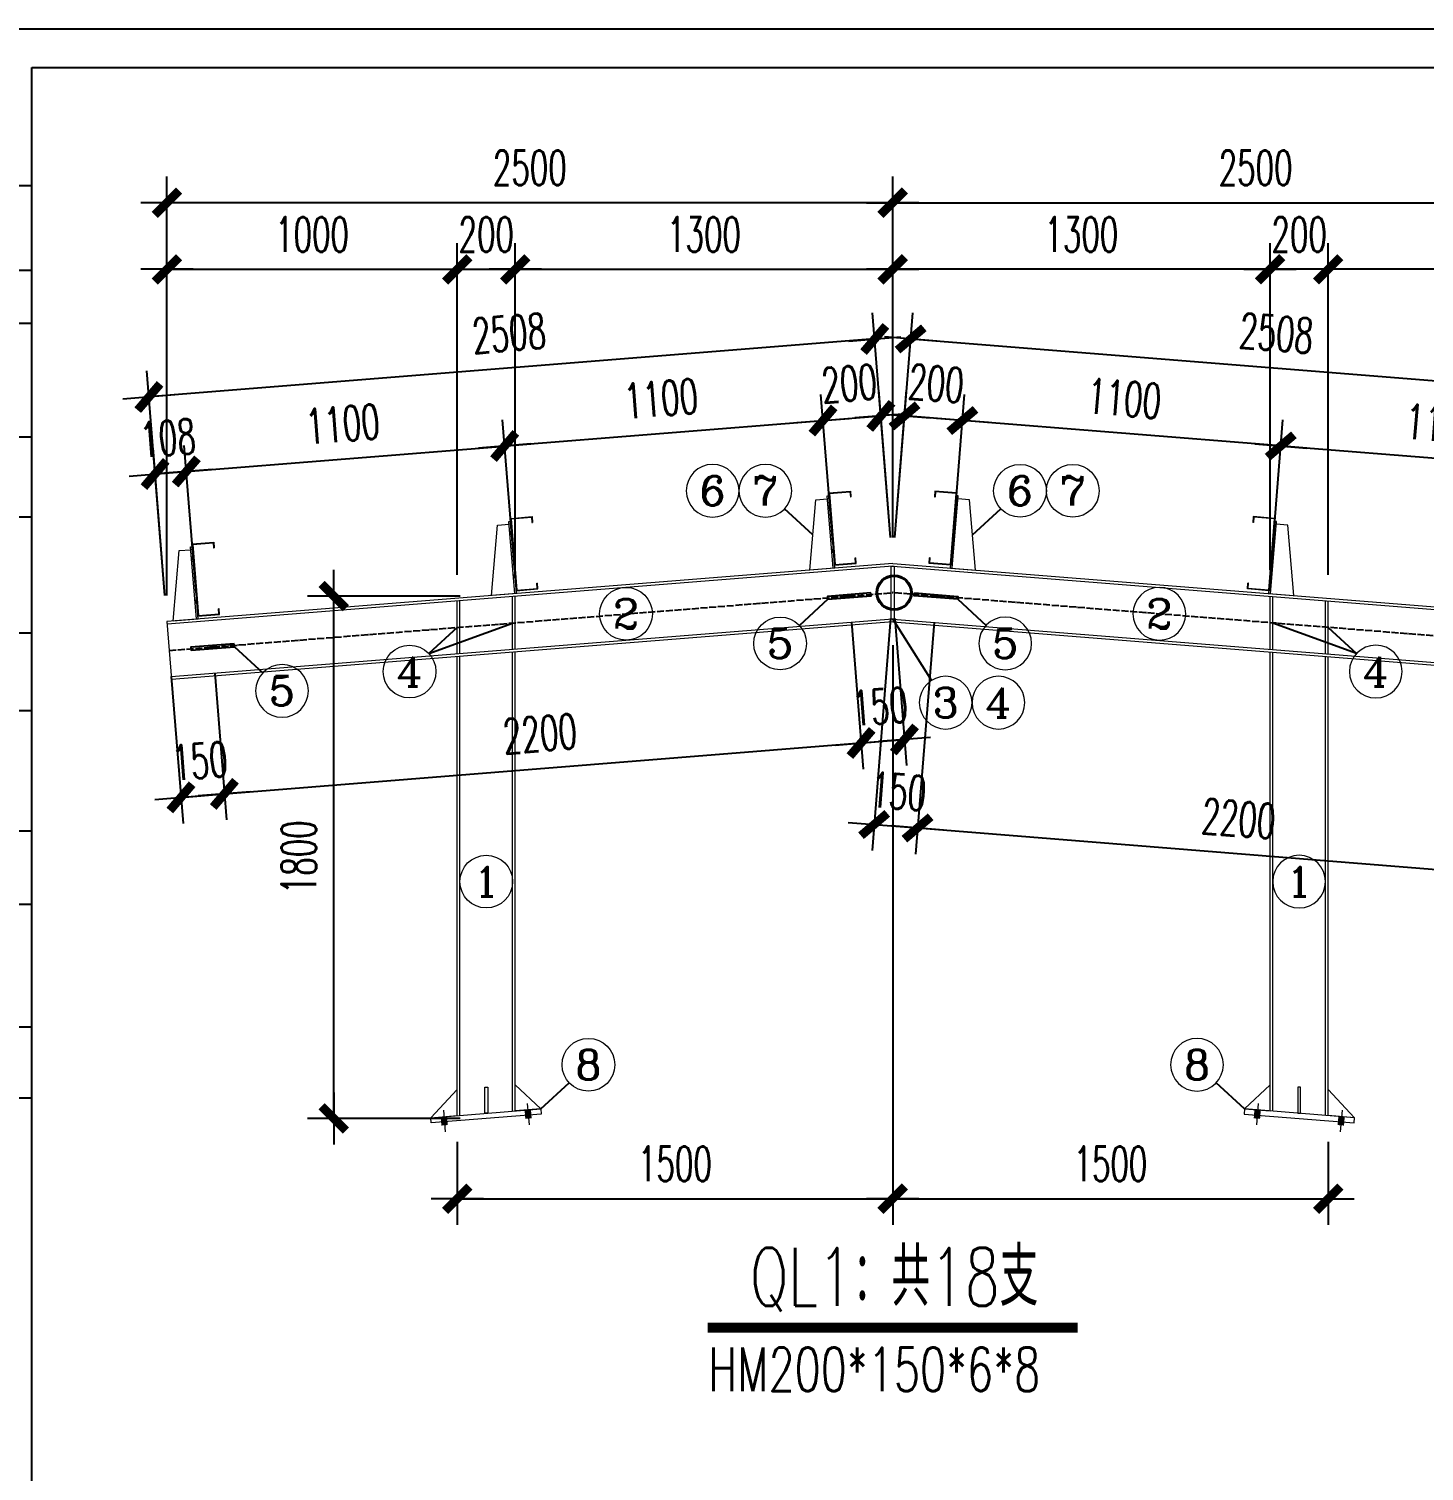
# Model space of a CAD drawing. Header units: inches. Extents: x 129725932 to 129894734, y 55771230 to 55809283.
# Drawn here: x 129865067 to 129869873, y 55804314 to 55809283 of the extents above; entities that cross this region are included whole.
import ezdxf
from ezdxf.enums import TextEntityAlignment as Align

# ---------------------------------------------------------------- set-up
doc = ezdxf.new("R2010")
doc.units = ezdxf.units.IN
doc.header["$MEASUREMENT"] = 0
doc.linetypes.add('ACAD_ISO04W100', pattern=[30, 24, -3, 0, -3])
for name, color, linetype in [('8', 4, 'Continuous'), ('DIM', 3, 'Continuous'), ('TK', 140, 'Continuous'), ('尺寸标注', 8, 'Continuous'), ('细线', 37, 'Continuous'), ('轴线', 1, 'ACAD_ISO04W100'), ('钢梁', 3, 'Continuous')]:
    doc.layers.add(name, color=color, linetype=linetype)
for name, color, linetype, lineweight in [('Bolt', 252, 'Continuous', 9), ('墙体', 4, 'Continuous', 5), ('钢架', 7, 'Continuous', 25), ('黄线', 2, 'Continuous', 13)]:
    doc.layers.add(name, color=color, linetype=linetype, lineweight=lineweight)
doc.styles.add('ARIAL', font='swisscl.ttf', dxfattribs={"width": 0.7})
doc.styles.add('COMPLEX', font='COMPLEX')
doc.styles.add('DIM_FONT', font='romans.shx', dxfattribs={"width": 0.618, "bigfont": '1hztxt.shx'})
doc.styles.add('HZXY', font='romand.shx', dxfattribs={"bigfont": 'hzxy.shx'})
doc.dimstyles.new('WGH(1)', dxfattribs={"dimscale": 1.2, "dimtxt": 100, "dimasz": 0.5, "dimexe": 75, "dimexo": 75, "dimgap": 50, "dimtad": 1, "dimdec": 0, "dimzin": 0, "dimdsep": 46, "dimtxsty": 'DIM_FONT', "dimblk1": '_DIMX', "dimblk2": '_DIMX', "dimsah": 1, "dimcen": 0.09, "dimclrd": 3, "dimclre": 3, "dimclrt": 7, "dimadec": 0, "dimazin": 0, "dimtfac": 1, "dimtdec": 0, "dimtix": 1, "dimtmove": 2, "dimatfit": 3, "dimldrblk": '_DIMX', "dimfxl": 0, "dimtolj": 1, "dimtzin": 0, "dimarcsym": 0})

# ---------------------------------------------------------------- blocks, each defined once
blk = doc.blocks.new('TK')
at = {"layer": 'TK', "lineweight": -3}
for p, q in [((6334425.8, 2870306.6), (6350948.5, 2870306.6)), ((6334425.8, 2870306.6), (6350948.5, 2870306.6)), ((6334425.8, 2870306.6), (6350948.5, 2870306.6)), ((6334425.8, 2870306.6), (6350948.5, 2870306.6)), ((6334917, 2858833.1), (6334917, 2870110.2)), ((6334917, 2858833.1), (6334917, 2870110.2)), ((6334917, 2870110.2), (6350752, 2870110.2)), ((6334917, 2870110.2), (6350752, 2870110.2)), ((6334425.8, 2869513), (6334917, 2869513)), ((6334917, 2869080.6), (6334425.8, 2869080.6)), ((6334917, 2868812.9), (6334425.8, 2868812.9)), ((6334917, 2868236.4), (6334425.8, 2868236.4)), ((6334917, 2867830.6), (6334425.8, 2867830.6)), ((6334917, 2867241.9), (6334425.8, 2867241.9)), ((6334917, 2866848.3), (6334425.8, 2866848.3)), ((6334917, 2866238.1), (6334425.8, 2866238.1)), ((6334917, 2865866), (6334425.8, 2865866)), ((6334917, 2865243.8), (6334425.8, 2865243.8)), ((6334917, 2864883.6), (6334425.8, 2864883.6))]:
    blk.add_line(p, q, dxfattribs=at)
for tag, height, style, width, p in [('PROJECT-NAME', 98.2, 'HZXY', 0.8, (6344531.8, 2859366.2)), ('ITEM-NAME', 98.2, 'HZXY', 0.8, (6346423, 2859369.9)), ('DISCIPLINE', 58.9, 'HZXY', 1, (6349472.7, 2859435.4)), ('STATUS', 58.9, 'HZXY', 0.8, (6350406.5, 2859350.8)), ('版本号', 58.9, 'HZXY', 1, (6342281.9, 2859251.5)), ('REWORK-DATE', 58.9, 'ARIAL', 1, (6342814.4, 2859259)), ('DRAWING-TITLE', 98.2, 'HZXY', 0.8, (6347969.5, 2859229.5)), ('SCALE', 58.9, 'ARIAL', 1, (6349470.2, 2859271.1)), ('版本号', 58.9, 'HZXY', 1, (6342281.9, 2859078.2)), ('REWORK-DATE', 58.9, 'ARIAL', 1, (6342814.4, 2859087.1)), ('DRAWING-TITLE', 98.2, 'HZXY', 0.8, (6347970.5, 2859098.8)), ('DATE', 58.9, 'ARIAL', 1, (6349468, 2859092.1)), ('PROJECT-NUMBER', 58.9, 'ARIAL', 0.9, (6350395.7, 2859013.3)), ('DRAWING-TITLE', 98.2, 'HZXY', 0.8, (6347972.1, 2858962.5)), ('版本号', 58.9, 'HZXY', 1, (6342281.9, 2858912.2)), ('REWORK-DATE', 58.9, 'ARIAL', 1, (6342814.4, 2858915.2)), ('DRAWING-NUMBER', 58.9, 'ARIAL', 1, (6349470.8, 2858922))]:
    blk.add_attdef(tag, text='', height=height, dxfattribs=dict(at, style=style, width=width)).set_placement(p, align=Align.MIDDLE)
blk = doc.blocks.new('CC250')
at = {"layer": '黄线'}
for p, q in [((128542847.9, 56084036), (128542863.8, 56084278.8)), ((128542863.8, 56084278.8), (128542903.6, 56084282.7)), ((128542902.6, 56084292.7), (128542908.6, 56084293.3)), ((128542927.5, 56084043.9), (128542902.6, 56084292.7)), ((128542907.6, 56084303.2), (128542982.2, 56084310.7)), ((128542907.6, 56084303.2), (128542932.4, 56084054.5)), ((128542933.4, 56084044.5), (128542908.6, 56084293.3)), ((128542910, 56084301.3), (128542980.2, 56084308.3)), ((128542910, 56084301.3), (128542934.4, 56084056.9)), ((128542980.2, 56084308.3), (128542982, 56084290.6)), ((128542982, 56084290.6), (128542984.2, 56084290.8)), ((128542982.2, 56084310.7), (128542984.2, 56084290.8)), ((128542906.6, 56084252.9), (128542914.7, 56084253.7)), ((128542921.5, 56084103.6), (128542929.6, 56084104.4)), ((128543002.9, 56084081.6), (128543005.1, 56084081.8)), ((128543004.7, 56084063.9), (128543002.9, 56084081.6)), ((128543007.1, 56084061.9), (128543005.1, 56084081.8)), ((128542933.4, 56084044.5), (128542847.9, 56084036)), ((128542932.4, 56084054.5), (128543007.1, 56084061.9)), ((128542934.4, 56084056.9), (128543004.7, 56084063.9))]:
    blk.add_line(p, q, dxfattribs=at)
at = {"layer": '黄线', "const_width": 14}
for points in [[(128542906.6, 56084252.9), (128542914.7, 56084253.7)], [(128542921.5, 56084103.6), (128542929.6, 56084104.4)]]:
    blk.add_lwpolyline(points, dxfattribs=at)
blk = doc.blocks.new('轴线标号')
at = {"lineweight": 13}
blk.add_circle((0, 0), 0.5, dxfattribs=at)
at = {"layer": '钢架', "lineweight": 13, "style": 'COMPLEX', "width": 1.041667}
blk.add_attdef('A', text='', height=0.56, dxfattribs=at).set_placement((-0.25, -0.28), (0.25, -0.28), align=Align.FIT)
blk = doc.blocks.new('_DIMX')
blk.add_line((-150, 0), (150, 0))
at = {"const_width": 50}
blk.add_lwpolyline([(-70, -70), (70, 70)], dxfattribs=at)
blk = doc.blocks.new('*D98')
at = {"layer": 'Defpoints', "color": 0}
for p in [(129865609.6, 55807758.2), (129865650.3, 55807249.8), (129865542.6, 55807241.1)]:
    blk.add_point(p, dxfattribs=at)
at = {"layer": '尺寸标注', "color": 3, "lineweight": -2}
for p, q in [((129865643.1, 55807339.5), (129865602.4, 55807847.9)), ((129865535.4, 55807330.9), (129865494.8, 55807839.3)), ((129865501.3, 55807749.6), (129865500.7, 55807749.5)), ((129865501.9, 55807749.6), (129865609.6, 55807758.2)), ((129865610.2, 55807758.3), (129865610.8, 55807758.3))]:
    blk.add_line(p, q, dxfattribs=at)
at = {"layer": '尺寸标注', "color": 3, "lineweight": -2, "xscale": 0.5999999999999995, "yscale": 0.5999999999999995, "zscale": 0.5999999999999995}
for p, rotation in [((129865501.9, 55807749.6), 4.57419187808477), ((129865609.6, 55807758.2), 184.5741918780848)]:
    blk.add_blockref('_DIMX', p, dxfattribs=dict(at, rotation=rotation))
at = {"layer": '尺寸标注', "color": 7, "insert": (129865546.2, 55807873.5), "char_height": 120, "attachment_point": 5, "rotation": 4.5742, "style": 'DIM_FONT'}
blk.add_mtext('\\A1;108', dxfattribs=at)
blk = doc.blocks.new('*D99')
at = {"layer": 'Defpoints', "color": 0}
for p in [(129866706.1, 55807846), (129866746.8, 55807337.5), (129865650.3, 55807249.8)]:
    blk.add_point(p, dxfattribs=at)
at = {"layer": 'DIM', "color": 3, "lineweight": -2}
for p, q in [((129866739.6, 55807427.2), (129866698.9, 55807935.7)), ((129865643.1, 55807339.5), (129865602.4, 55807847.9)), ((129865610.2, 55807758.3), (129866705.5, 55807845.9))]:
    blk.add_line(p, q, dxfattribs=at)
at = {"layer": 'DIM', "color": 3, "lineweight": -2, "xscale": 0.5999999999999995, "yscale": 0.5999999999999995, "zscale": 0.5999999999999995}
for p, rotation in [((129866706.1, 55807846), 4.574191878014946), ((129865609.6, 55807758.2), 184.5741918780149)]:
    blk.add_blockref('_DIMX', p, dxfattribs=dict(at, rotation=rotation))
at = {"layer": 'DIM', "color": 7, "insert": (129866148.3, 55807921.7), "char_height": 120, "attachment_point": 5, "rotation": 4.5742, "style": 'DIM_FONT'}
blk.add_mtext('\\A1;1100', dxfattribs=at)
blk = doc.blocks.new('*D100')
at = {"layer": 'Defpoints', "color": 0}
for p in [(129867802.6, 55807933.7), (129867843.3, 55807425.2), (129866746.8, 55807337.5)]:
    blk.add_point(p, dxfattribs=at)
at = {"layer": 'DIM', "color": 3, "lineweight": -2}
for p, q in [((129867836.1, 55807514.9), (129867795.4, 55808023.4)), ((129866739.6, 55807427.2), (129866698.9, 55807935.7)), ((129866706.7, 55807846), (129867802, 55807933.6))]:
    blk.add_line(p, q, dxfattribs=at)
at = {"layer": 'DIM', "color": 3, "lineweight": -2, "xscale": 0.5999999999999995, "yscale": 0.5999999999999995, "zscale": 0.5999999999999995}
for p, rotation in [((129867802.6, 55807933.7), 4.574191878014946), ((129866706.1, 55807846), 184.5741918780149)]:
    blk.add_blockref('_DIMX', p, dxfattribs=dict(at, rotation=rotation))
at = {"layer": 'DIM', "color": 7, "insert": (129867244.8, 55808009.4), "char_height": 120, "attachment_point": 5, "rotation": 4.5742, "style": 'DIM_FONT'}
blk.add_mtext('\\A1;1100', dxfattribs=at)
blk = doc.blocks.new('*D101')
at = {"layer": 'Defpoints', "color": 0}
for p in [(129868001.9, 55807949.6), (129867843.3, 55807425.2), (129868042.6, 55807441.1)]:
    blk.add_point(p, dxfattribs=at)
at = {"layer": 'DIM', "color": 3, "lineweight": -2}
for p, q in [((129868035.4, 55807530.9), (129867994.8, 55808039.3)), ((129867836.1, 55807514.9), (129867795.4, 55808023.4)), ((129867802.6, 55807933.7), (129868001.9, 55807949.6)), ((129868002.5, 55807949.7), (129868003.1, 55807949.7)), ((129867802, 55807933.6), (129867801.4, 55807933.6))]:
    blk.add_line(p, q, dxfattribs=at)
at = {"layer": 'DIM', "color": 3, "lineweight": -2, "xscale": 0.5999999999999995, "yscale": 0.5999999999999995, "zscale": 0.5999999999999995}
for p, rotation in [((129867802.6, 55807933.7), 4.574191878014986), ((129868001.9, 55807949.6), 184.5741918780149)]:
    blk.add_blockref('_DIMX', p, dxfattribs=dict(at, rotation=rotation))
at = {"layer": 'DIM', "color": 7, "insert": (129867892.7, 55808061.3), "char_height": 120, "attachment_point": 5, "rotation": 4.5742, "style": 'DIM_FONT'}
blk.add_mtext('\\A1;200', dxfattribs=at)
blk = doc.blocks.new('*D102')
at = {"layer": 'Defpoints', "color": 0}
for p in [(129865480.7, 55808014.7), (129868042.6, 55807441.1), (129865542.6, 55807241.1)]:
    blk.add_point(p, dxfattribs=at)
at = {"layer": '尺寸标注', "color": 3, "lineweight": -2}
for p, q in [((129868035.4, 55807530.9), (129867973.6, 55808304.4)), ((129867980.1, 55808214.7), (129865481.3, 55808014.8)), ((129865535.4, 55807330.9), (129865473.6, 55808104.4))]:
    blk.add_line(p, q, dxfattribs=at)
at = {"layer": '尺寸标注', "color": 3, "lineweight": -2, "xscale": 0.5999999999999995, "yscale": 0.5999999999999995, "zscale": 0.5999999999999995}
for p, rotation in [((129867980.7, 55808214.7), 4.573921260138398), ((129865480.7, 55808014.7), 184.5739212601383)]:
    blk.add_blockref('_DIMX', p, dxfattribs=dict(at, rotation=rotation))
at = {"layer": '尺寸标注', "color": 7, "insert": (129866721.2, 55808234.3), "char_height": 120, "attachment_point": 5, "rotation": 4.5739, "style": 'DIM_FONT'}
blk.add_mtext('\\A1;2508', dxfattribs=at)
blk = doc.blocks.new('*D103')
at = {"layer": 'Defpoints', "color": 0}
for p in [(129866542.6, 55808454.6), (129866542.6, 55807312.1), (129865542.6, 55807241.1)]:
    blk.add_point(p, dxfattribs=at)
at = {"layer": '尺寸标注', "color": 3, "lineweight": -2}
for p, q in [((129865542.6, 55807331.1), (129865542.6, 55808544.6)), ((129866542.6, 55807402.1), (129866542.6, 55808544.6)), ((129865543.2, 55808454.6), (129866542, 55808454.6))]:
    blk.add_line(p, q, dxfattribs=at)
at = {"layer": '尺寸标注', "color": 3, "lineweight": -2, "xscale": 0.5999999999999995, "yscale": 0.5999999999999995, "zscale": 0.5999999999999995, "rotation": 180}
blk.add_blockref('_DIMX', (129865542.6, 55808454.6), dxfattribs=at)
at = {"layer": '尺寸标注', "color": 3, "lineweight": -2, "xscale": 0.5999999999999995, "yscale": 0.5999999999999995, "zscale": 0.5999999999999995}
blk.add_blockref('_DIMX', (129866542.6, 55808454.6), dxfattribs=at)
at = {"layer": '尺寸标注', "color": 7, "insert": (129866042.6, 55808574.6), "char_height": 120, "attachment_point": 5, "style": 'DIM_FONT'}
blk.add_mtext('\\A1;1000', dxfattribs=at)
blk = doc.blocks.new('*D104')
at = {"layer": 'Defpoints', "color": 0}
for p in [(129866742.6, 55808454.6), (129866542.6, 55807312.1), (129866742.6, 55807328.1)]:
    blk.add_point(p, dxfattribs=at)
at = {"layer": 'DIM', "color": 3, "lineweight": -2}
for p, q in [((129866542.6, 55807402.1), (129866542.6, 55808544.6)), ((129866742.6, 55807418.1), (129866742.6, 55808544.6)), ((129866542, 55808454.6), (129866541.4, 55808454.6)), ((129866542.6, 55808454.6), (129866742.6, 55808454.6)), ((129866743.2, 55808454.6), (129866743.8, 55808454.6))]:
    blk.add_line(p, q, dxfattribs=at)
at = {"layer": 'DIM', "color": 3, "lineweight": -2, "xscale": 0.5999999999999995, "yscale": 0.5999999999999995, "zscale": 0.5999999999999995}
blk.add_blockref('_DIMX', (129866542.6, 55808454.6), dxfattribs=at)
at = {"layer": 'DIM', "color": 3, "lineweight": -2, "xscale": 0.5999999999999995, "yscale": 0.5999999999999995, "zscale": 0.5999999999999995, "rotation": 180}
blk.add_blockref('_DIMX', (129866742.6, 55808454.6), dxfattribs=at)
at = {"layer": 'DIM', "color": 7, "insert": (129866642.6, 55808574.6), "char_height": 120, "attachment_point": 5, "style": 'DIM_FONT'}
blk.add_mtext('\\A1;200', dxfattribs=at)
blk = doc.blocks.new('*D105')
at = {"layer": 'Defpoints', "color": 0}
for p in [(129868042.6, 55808454.6), (129868042.6, 55807441.1), (129866742.6, 55807328.1)]:
    blk.add_point(p, dxfattribs=at)
at = {"layer": 'DIM', "color": 3, "lineweight": -2}
for p, q in [((129866742.6, 55807418.1), (129866742.6, 55808544.6)), ((129868042.6, 55807531.1), (129868042.6, 55808544.6)), ((129866743.2, 55808454.6), (129868042, 55808454.6))]:
    blk.add_line(p, q, dxfattribs=at)
at = {"layer": 'DIM', "color": 3, "lineweight": -2, "xscale": 0.5999999999999995, "yscale": 0.5999999999999995, "zscale": 0.5999999999999995, "rotation": 180}
blk.add_blockref('_DIMX', (129866742.6, 55808454.6), dxfattribs=at)
at = {"layer": 'DIM', "color": 3, "lineweight": -2, "xscale": 0.5999999999999995, "yscale": 0.5999999999999995, "zscale": 0.5999999999999995}
blk.add_blockref('_DIMX', (129868042.6, 55808454.6), dxfattribs=at)
at = {"layer": 'DIM', "color": 7, "insert": (129867392.6, 55808574.6), "char_height": 120, "attachment_point": 5, "style": 'DIM_FONT'}
blk.add_mtext('\\A1;1300', dxfattribs=at)
blk = doc.blocks.new('*D106')
at = {"layer": 'Defpoints', "color": 0}
for p in [(129865542.6, 55808684.2), (129868042.6, 55807441.1), (129865542.6, 55807241.1)]:
    blk.add_point(p, dxfattribs=at)
at = {"layer": '尺寸标注', "color": 3, "lineweight": -2}
for p, q in [((129865542.6, 55807331.1), (129865542.6, 55808774.2)), ((129868042.6, 55807531.1), (129868042.6, 55808774.2)), ((129868042, 55808684.2), (129865543.2, 55808684.2))]:
    blk.add_line(p, q, dxfattribs=at)
at = {"layer": '尺寸标注', "color": 3, "lineweight": -2, "xscale": 0.5999999999999995, "yscale": 0.5999999999999995, "zscale": 0.5999999999999995, "rotation": 180}
blk.add_blockref('_DIMX', (129865542.6, 55808684.2), dxfattribs=at)
at = {"layer": '尺寸标注', "color": 3, "lineweight": -2, "xscale": 0.5999999999999995, "yscale": 0.5999999999999995, "zscale": 0.5999999999999995}
blk.add_blockref('_DIMX', (129868042.6, 55808684.2), dxfattribs=at)
at = {"layer": '尺寸标注', "color": 7, "insert": (129866792.6, 55808804.2), "char_height": 120, "attachment_point": 5, "style": 'DIM_FONT'}
blk.add_mtext('\\A1;2500', dxfattribs=at)
blk = doc.blocks.new('*D108')
at = {"layer": 'Defpoints', "color": 0}
for p in [(129869379.2, 55807846), (129869338.5, 55807337.5), (129870435, 55807249.8)]:
    blk.add_point(p, dxfattribs=at)
at = {"layer": 'DIM', "color": 3, "lineweight": -2}
for p, q in [((129869345.7, 55807427.2), (129869386.3, 55807935.7)), ((129870475.1, 55807758.3), (129869379.8, 55807845.9)), ((129870442.2, 55807339.5), (129870482.8, 55807847.9))]:
    blk.add_line(p, q, dxfattribs=at)
at = {"layer": 'DIM', "color": 3, "lineweight": -2, "xscale": 0.5999999999999995, "yscale": 0.5999999999999995, "zscale": 0.5999999999999995}
for p, rotation in [((129869379.2, 55807846), 175.4258081520875), ((129870475.7, 55807758.2), 355.4258081520875)]:
    blk.add_blockref('_DIMX', p, dxfattribs=dict(at, rotation=rotation))
at = {"layer": 'DIM', "color": 7, "insert": (129869937, 55807921.7), "char_height": 120, "attachment_point": 5, "rotation": 355.4258, "style": 'DIM_FONT'}
blk.add_mtext('\\A1;1100', dxfattribs=at)
blk = doc.blocks.new('*D109')
at = {"layer": 'Defpoints', "color": 0}
for p in [(129868282.7, 55807933.7), (129868242, 55807425.2), (129869338.5, 55807337.5)]:
    blk.add_point(p, dxfattribs=at)
at = {"layer": 'DIM', "color": 3, "lineweight": -2}
for p, q in [((129868249.2, 55807514.9), (129868289.8, 55808023.4)), ((129869378.6, 55807846), (129868283.3, 55807933.6)), ((129869345.7, 55807427.2), (129869386.3, 55807935.7))]:
    blk.add_line(p, q, dxfattribs=at)
at = {"layer": 'DIM', "color": 3, "lineweight": -2, "xscale": 0.5999999999999995, "yscale": 0.5999999999999995, "zscale": 0.5999999999999995}
for p, rotation in [((129868282.7, 55807933.7), 175.4258081520875), ((129869379.2, 55807846), 355.4258081520875)]:
    blk.add_blockref('_DIMX', p, dxfattribs=dict(at, rotation=rotation))
at = {"layer": 'DIM', "color": 7, "insert": (129868840.5, 55808009.4), "char_height": 120, "attachment_point": 5, "rotation": 355.4258, "style": 'DIM_FONT'}
blk.add_mtext('\\A1;1100', dxfattribs=at)
blk = doc.blocks.new('*D110')
at = {"layer": 'Defpoints', "color": 0}
for p in [(129868083.3, 55807949.6), (129868042.6, 55807441.1), (129868242, 55807425.2)]:
    blk.add_point(p, dxfattribs=at)
at = {"layer": 'DIM', "color": 3, "lineweight": -2}
for p, q in [((129868049.8, 55807530.9), (129868090.5, 55808039.3)), ((129868249.2, 55807514.9), (129868289.8, 55808023.4)), ((129868082.7, 55807949.7), (129868082.1, 55807949.7)), ((129868282.7, 55807933.7), (129868083.3, 55807949.6)), ((129868283.3, 55807933.6), (129868283.9, 55807933.6))]:
    blk.add_line(p, q, dxfattribs=at)
at = {"layer": 'DIM', "color": 3, "lineweight": -2, "xscale": 0.5999999999999995, "yscale": 0.5999999999999995, "zscale": 0.5999999999999995}
for p, rotation in [((129868083.3, 55807949.6), 355.4258081520875), ((129868282.7, 55807933.7), 175.4258081520875)]:
    blk.add_blockref('_DIMX', p, dxfattribs=dict(at, rotation=rotation))
at = {"layer": 'DIM', "color": 7, "insert": (129868192.5, 55808061.3), "char_height": 120, "attachment_point": 5, "rotation": 355.4258, "style": 'DIM_FONT'}
blk.add_mtext('\\A1;200', dxfattribs=at)
blk = doc.blocks.new('*D111')
at = {"layer": 'Defpoints', "color": 0}
for p in [(129870604.5, 55808014.7), (129868042.6, 55807441.1), (129870542.6, 55807241.1)]:
    blk.add_point(p, dxfattribs=at)
at = {"layer": 'DIM', "color": 3, "lineweight": -2}
for p, q in [((129868049.8, 55807530.9), (129868111.7, 55808304.4)), ((129868105.1, 55808214.7), (129870603.9, 55808014.8)), ((129870549.8, 55807330.9), (129870611.7, 55808104.4))]:
    blk.add_line(p, q, dxfattribs=at)
at = {"layer": 'DIM', "color": 3, "lineweight": -2, "xscale": 0.5999999999999995, "yscale": 0.5999999999999995, "zscale": 0.5999999999999995}
for p, rotation in [((129868104.5, 55808214.7), 175.4260787482297), ((129870604.5, 55808014.7), 355.4260787482296)]:
    blk.add_blockref('_DIMX', p, dxfattribs=dict(at, rotation=rotation))
at = {"layer": 'DIM', "color": 7, "insert": (129869364.1, 55808234.3), "char_height": 120, "attachment_point": 5, "rotation": 355.4261, "style": 'DIM_FONT'}
blk.add_mtext('\\A1;2508', dxfattribs=at)
blk = doc.blocks.new('*D112')
at = {"layer": 'Defpoints', "color": 0}
for p in [(129869542.6, 55808454.6), (129869542.6, 55807312.1), (129870542.6, 55807241.1)]:
    blk.add_point(p, dxfattribs=at)
at = {"layer": 'DIM', "color": 3, "lineweight": -2}
for p, q in [((129869542.6, 55807402.1), (129869542.6, 55808544.6)), ((129870542.6, 55807331.1), (129870542.6, 55808544.6)), ((129870542, 55808454.6), (129869543.2, 55808454.6))]:
    blk.add_line(p, q, dxfattribs=at)
at = {"layer": 'DIM', "color": 3, "lineweight": -2, "xscale": 0.5999999999999995, "yscale": 0.5999999999999995, "zscale": 0.5999999999999995}
for p, rotation in [((129869542.6, 55808454.6), 180.0000000100052), ((129870542.6, 55808454.6), 1.000519667115896e-08)]:
    blk.add_blockref('_DIMX', p, dxfattribs=dict(at, rotation=rotation))
at = {"layer": 'DIM', "color": 7, "insert": (129870042.6, 55808574.6), "char_height": 120, "attachment_point": 5, "rotation": 0, "style": 'DIM_FONT'}
blk.add_mtext('\\A1;1000', dxfattribs=at)
blk = doc.blocks.new('*D113')
at = {"layer": 'Defpoints', "color": 0}
for p in [(129869342.6, 55808454.6), (129869342.6, 55807328.1), (129869542.6, 55807312.1)]:
    blk.add_point(p, dxfattribs=at)
at = {"layer": 'DIM', "color": 3, "lineweight": -2}
for p, q in [((129869342.6, 55807418.1), (129869342.6, 55808544.6)), ((129869542.6, 55807402.1), (129869542.6, 55808544.6)), ((129869342, 55808454.6), (129869341.4, 55808454.6)), ((129869542.6, 55808454.6), (129869342.6, 55808454.6)), ((129869543.2, 55808454.6), (129869543.8, 55808454.6))]:
    blk.add_line(p, q, dxfattribs=at)
at = {"layer": 'DIM', "color": 3, "lineweight": -2, "xscale": 0.5999999999999995, "yscale": 0.5999999999999995, "zscale": 0.5999999999999995}
for p, rotation in [((129869342.6, 55808454.6), 1.000515991701087e-08), ((129869542.6, 55808454.6), 180.0000000100052)]:
    blk.add_blockref('_DIMX', p, dxfattribs=dict(at, rotation=rotation))
at = {"layer": 'DIM', "color": 7, "insert": (129869442.6, 55808574.6), "char_height": 120, "attachment_point": 5, "rotation": 0, "style": 'DIM_FONT'}
blk.add_mtext('\\A1;200', dxfattribs=at)
blk = doc.blocks.new('*D114')
at = {"layer": 'Defpoints', "color": 0}
for p in [(129868042.6, 55808454.6), (129868042.6, 55807441.1), (129869342.6, 55807328.1)]:
    blk.add_point(p, dxfattribs=at)
at = {"layer": 'DIM', "color": 3, "lineweight": -2}
for p, q in [((129868042.6, 55807531.1), (129868042.6, 55808544.6)), ((129869342.6, 55807418.1), (129869342.6, 55808544.6)), ((129869342, 55808454.6), (129868043.2, 55808454.6))]:
    blk.add_line(p, q, dxfattribs=at)
at = {"layer": 'DIM', "color": 3, "lineweight": -2, "xscale": 0.5999999999999995, "yscale": 0.5999999999999995, "zscale": 0.5999999999999995}
for p, rotation in [((129868042.6, 55808454.6), 180.0000000100052), ((129869342.6, 55808454.6), 1.000519667115896e-08)]:
    blk.add_blockref('_DIMX', p, dxfattribs=dict(at, rotation=rotation))
at = {"layer": 'DIM', "color": 7, "insert": (129868692.6, 55808574.6), "char_height": 120, "attachment_point": 5, "rotation": 0, "style": 'DIM_FONT'}
blk.add_mtext('\\A1;1300', dxfattribs=at)
blk = doc.blocks.new('*D115')
at = {"layer": 'Defpoints', "color": 0}
for p in [(129870542.6, 55808684.2), (129868042.6, 55807441.1), (129870542.6, 55807241.1)]:
    blk.add_point(p, dxfattribs=at)
at = {"layer": 'DIM', "color": 3, "lineweight": -2}
for p, q in [((129868042.6, 55807531.1), (129868042.6, 55808774.2)), ((129870542.6, 55807331.1), (129870542.6, 55808774.2)), ((129868043.2, 55808684.2), (129870542, 55808684.2))]:
    blk.add_line(p, q, dxfattribs=at)
at = {"layer": 'DIM', "color": 3, "lineweight": -2, "xscale": 0.5999999999999995, "yscale": 0.5999999999999995, "zscale": 0.5999999999999995}
for p, rotation in [((129868042.6, 55808684.2), 180.0000000100052), ((129870542.6, 55808684.2), 1.000515991701087e-08)]:
    blk.add_blockref('_DIMX', p, dxfattribs=dict(at, rotation=rotation))
at = {"layer": 'DIM', "color": 7, "insert": (129869292.6, 55808804.2), "char_height": 120, "attachment_point": 5, "rotation": 0, "style": 'DIM_FONT'}
blk.add_mtext('\\A1;2500', dxfattribs=at)
blk = doc.blocks.new('*D116')
at = {"layer": 'Defpoints', "color": 0}
for p in [(129868042.6, 55807249.5), (129866542.6, 55805539.2), (129868042.6, 55805252.7)]:
    blk.add_point(p, dxfattribs=at)
at = {"layer": '尺寸标注', "color": 3, "lineweight": -2}
for p, q in [((129868042.6, 55807159.5), (129868042.6, 55805162.7)), ((129866542.6, 55805449.2), (129866542.6, 55805162.7)), ((129866543.2, 55805252.7), (129868042, 55805252.7))]:
    blk.add_line(p, q, dxfattribs=at)
at = {"layer": '尺寸标注', "color": 3, "lineweight": -2, "xscale": 0.5999999999999995, "yscale": 0.5999999999999995, "zscale": 0.5999999999999995, "rotation": 180}
blk.add_blockref('_DIMX', (129866542.6, 55805252.7), dxfattribs=at)
at = {"layer": '尺寸标注', "color": 3, "lineweight": -2, "xscale": 0.5999999999999995, "yscale": 0.5999999999999995, "zscale": 0.5999999999999995}
blk.add_blockref('_DIMX', (129868042.6, 55805252.7), dxfattribs=at)
at = {"layer": '尺寸标注', "color": 7, "insert": (129867292.6, 55805372.7), "char_height": 120, "attachment_point": 5, "style": 'DIM_FONT'}
blk.add_mtext('\\A1;1500', dxfattribs=at)
blk = doc.blocks.new('*D117')
at = {"layer": 'Defpoints', "color": 0}
for p in [(129868042.6, 55807249.5), (129869542.6, 55805539.2), (129869542.6, 55805252.7)]:
    blk.add_point(p, dxfattribs=at)
at = {"layer": 'DIM', "color": 3, "lineweight": -2}
for p, q in [((129868042.6, 55807159.5), (129868042.6, 55805162.7)), ((129869542.6, 55805449.2), (129869542.6, 55805162.7)), ((129868043.2, 55805252.7), (129869542, 55805252.7))]:
    blk.add_line(p, q, dxfattribs=at)
at = {"layer": 'DIM', "color": 3, "lineweight": -2, "xscale": 0.5999999999999995, "yscale": 0.5999999999999995, "zscale": 0.5999999999999995, "rotation": 180}
blk.add_blockref('_DIMX', (129868042.6, 55805252.7), dxfattribs=at)
at = {"layer": 'DIM', "color": 3, "lineweight": -2, "xscale": 0.5999999999999995, "yscale": 0.5999999999999995, "zscale": 0.5999999999999995}
blk.add_blockref('_DIMX', (129869542.6, 55805252.7), dxfattribs=at)
at = {"layer": 'DIM', "color": 7, "insert": (129868792.6, 55805372.7), "char_height": 120, "attachment_point": 5, "style": 'DIM_FONT'}
blk.add_mtext('\\A1;1500', dxfattribs=at)
blk = doc.blocks.new('*D118')
at = {"layer": 'Defpoints', "color": 0}
for p in [(129866117.1, 55807328.9), (129866642.6, 55807328.9), (129866642.6, 55805529.1)]:
    blk.add_point(p, dxfattribs=at)
at = {"layer": 'DIM', "color": 3, "lineweight": -2}
for p, q in [((129866552.6, 55807328.9), (129866027.1, 55807328.9)), ((129866117.1, 55805529.7), (129866117.1, 55807328.3)), ((129866552.6, 55805529.1), (129866027.1, 55805529.1))]:
    blk.add_line(p, q, dxfattribs=at)
at = {"layer": 'DIM', "color": 3, "lineweight": -2, "xscale": 0.5999999999999995, "yscale": 0.5999999999999995, "zscale": 0.5999999999999995}
for p, rotation in [((129866117.1, 55807328.9), 90), ((129866117.1, 55805529.1), 270)]:
    blk.add_blockref('_DIMX', p, dxfattribs=dict(at, rotation=rotation))
at = {"layer": 'DIM', "color": 7, "insert": (129865997.1, 55806429), "char_height": 120, "attachment_point": 5, "rotation": 90, "style": 'DIM_FONT'}
blk.add_mtext('\\A1;1800', dxfattribs=at)
blk = doc.blocks.new('*D152')
at = {"layer": 'Defpoints', "color": 0}
for p in [(129865700.1, 55807153.4), (129865550.6, 55807141.5), (129865740.6, 55806647.4)]:
    blk.add_point(p, dxfattribs=at)
at = {"layer": '尺寸标注', "color": 3, "lineweight": -2}
for p, q in [((129865557.8, 55807051.7), (129865598.2, 55806545.7)), ((129865707.3, 55807063.7), (129865747.8, 55806557.7)), ((129865590.5, 55806635.4), (129865589.9, 55806635.3)), ((129865591.1, 55806635.4), (129865740.6, 55806647.4)), ((129865741.2, 55806647.5), (129865741.8, 55806647.5))]:
    blk.add_line(p, q, dxfattribs=at)
at = {"layer": '尺寸标注', "color": 3, "lineweight": -2, "xscale": 0.5999999999999995, "yscale": 0.5999999999999995, "zscale": 0.5999999999999995}
for p, rotation in [((129865591.1, 55806635.4), 4.573921263078127), ((129865740.6, 55806647.4), 184.5739212630781)]:
    blk.add_blockref('_DIMX', p, dxfattribs=dict(at, rotation=rotation))
at = {"layer": '尺寸标注', "color": 7, "insert": (129865656.3, 55806761), "char_height": 120, "attachment_point": 5, "rotation": 4.5739, "style": 'DIM_FONT'}
blk.add_mtext('\\A1;150', dxfattribs=at)
blk = doc.blocks.new('*D153')
at = {"layer": 'Defpoints', "color": 0}
for p in [(129867893.1, 55807328.9), (129865700.1, 55807153.4), (129867933.6, 55806822.8)]:
    blk.add_point(p, dxfattribs=at)
at = {"layer": 'DIM', "color": 3, "lineweight": -2}
for p, q in [((129867900.3, 55807239.1), (129867940.8, 55806733.1)), ((129865707.3, 55807063.7), (129865747.8, 55806557.7)), ((129865741.2, 55806647.5), (129867933, 55806822.8))]:
    blk.add_line(p, q, dxfattribs=at)
at = {"layer": 'DIM', "color": 3, "lineweight": -2, "xscale": 0.5999999999999995, "yscale": 0.5999999999999995, "zscale": 0.5999999999999995}
for p, rotation in [((129867933.6, 55806822.8), 4.573921263692541), ((129865740.6, 55806647.4), 184.5739212636925)]:
    blk.add_blockref('_DIMX', p, dxfattribs=dict(at, rotation=rotation))
at = {"layer": 'DIM', "color": 7, "insert": (129866827.5, 55806854.7), "char_height": 120, "attachment_point": 5, "rotation": 4.5739, "style": 'DIM_FONT'}
blk.add_mtext('\\A1;2200', dxfattribs=at)
blk = doc.blocks.new('*D154')
at = {"layer": 'Defpoints', "color": 0}
for p in [(129867893.1, 55807328.9), (129868042.6, 55807340.8), (129868083.1, 55806834.8)]:
    blk.add_point(p, dxfattribs=at)
at = {"layer": 'DIM', "color": 3, "lineweight": -2}
for p, q in [((129868049.8, 55807251.1), (129868090.3, 55806745.1)), ((129867900.3, 55807239.1), (129867940.8, 55806733.1)), ((129867933, 55806822.8), (129867932.4, 55806822.7)), ((129867933.6, 55806822.8), (129868083.1, 55806834.8)), ((129868083.7, 55806834.9), (129868084.3, 55806834.9))]:
    blk.add_line(p, q, dxfattribs=at)
at = {"layer": 'DIM', "color": 3, "lineweight": -2, "xscale": 0.5999999999999995, "yscale": 0.5999999999999995, "zscale": 0.5999999999999995}
for p, rotation in [((129868083.1, 55806834.8), 184.5739212636925), ((129867933.6, 55806822.8), 4.573921263692515)]:
    blk.add_blockref('_DIMX', p, dxfattribs=dict(at, rotation=rotation))
at = {"layer": 'DIM', "color": 7, "insert": (129867998.8, 55806948.4), "char_height": 120, "attachment_point": 5, "rotation": 4.5739, "style": 'DIM_FONT'}
blk.add_mtext('\\A1;150', dxfattribs=at)
blk = doc.blocks.new('*D155')
at = {"layer": 'Defpoints', "color": 0}
for p in [(129868042.6, 55807340.8), (129868192.1, 55807328.9), (129868128.2, 55806530)]:
    blk.add_point(p, dxfattribs=at)
at = {"layer": '尺寸标注', "color": 3, "lineweight": -2}
for p, q in [((129868035.4, 55807251.1), (129867971.5, 55806452.2)), ((129868185, 55807239.1), (129868121, 55806440.2)), ((129867978.1, 55806542), (129867977.5, 55806542)), ((129867978.7, 55806541.9), (129868128.2, 55806530)), ((129868128.8, 55806529.9), (129868129.4, 55806529.9))]:
    blk.add_line(p, q, dxfattribs=at)
at = {"layer": '尺寸标注', "color": 3, "lineweight": -2, "xscale": 0.5999999999999995, "yscale": 0.5999999999999995, "zscale": 0.5999999999999995}
for p, rotation in [((129867978.7, 55806541.9), 355.4260788111339), ((129868128.2, 55806530), 175.4260788111338)]:
    blk.add_blockref('_DIMX', p, dxfattribs=dict(at, rotation=rotation))
at = {"layer": '尺寸标注', "color": 7, "insert": (129868063, 55806655.6), "char_height": 120, "attachment_point": 5, "rotation": 355.4261, "style": 'DIM_FONT'}
blk.add_mtext('\\A1;150', dxfattribs=at)
blk = doc.blocks.new('*D156')
at = {"layer": 'Defpoints', "color": 0}
for p in [(129868192.1, 55807328.9), (129870385.1, 55807153.4), (129870321.2, 55806354.5)]:
    blk.add_point(p, dxfattribs=at)
at = {"layer": 'DIM', "color": 3, "lineweight": -2}
for p, q in [((129868185, 55807239.1), (129868121, 55806440.2)), ((129870377.9, 55807063.7), (129870314, 55806264.8)), ((129868128.8, 55806529.9), (129870320.6, 55806354.6))]:
    blk.add_line(p, q, dxfattribs=at)
at = {"layer": 'DIM', "color": 3, "lineweight": -2, "xscale": 0.5999999999999995, "yscale": 0.5999999999999995, "zscale": 0.5999999999999995}
for p, rotation in [((129868128.2, 55806530), 175.4260788099284), ((129870321.2, 55806354.5), 355.4260788099285)]:
    blk.add_blockref('_DIMX', p, dxfattribs=dict(at, rotation=rotation))
at = {"layer": 'DIM', "color": 7, "insert": (129869234.3, 55806561.9), "char_height": 120, "attachment_point": 5, "rotation": 355.4261, "style": 'DIM_FONT'}
blk.add_mtext('\\A1;2200', dxfattribs=at)

msp = doc.modelspace()

# ---------------------------------------------------------------- linework, layer by layer
for p, q in [((129867767.9, 55807539.5), (129867670.4, 55807629.6)), ((129868317.3, 55807539.5), (129868414.9, 55807629.6)), ((129867818.7, 55807317.9), (129867721.2, 55807227.8)), ((129868266.5, 55807317.9), (129868364, 55807227.8)), ((129868042.6, 55807249.5), (129868176.4, 55807038.4)), ((129866445.1, 55807130.7), (129866733.6, 55807236.1)), ((129866542.6, 55807220.8), (129866445.1, 55807130.7)), ((129869640.1, 55807130.7), (129869351.6, 55807236.1)), ((129869542.6, 55807220.8), (129869640.1, 55807130.7)), ((129865775.3, 55807154.4), (129865872.8, 55807064.3)), ((129866830.6, 55805562.2), (129866928.1, 55805652.3)), ((129869254.7, 55805562.2), (129869157.1, 55805652.3))]:
    msp.add_line(p, q)
at = {"layer": '8'}
for radius in [60.5, 57.2]:
    msp.add_circle((129868047.6, 55807340.6), radius, dxfattribs=at)
at = {"layer": 'Bolt'}
for p, q in [((129866494.9, 55805557.5), (129866500.8, 55805483.7)), ((129866784, 55805580.6), (129866789.9, 55805506.8)), ((129869301.3, 55805580.6), (129869295.4, 55805506.8)), ((129869590.3, 55805557.5), (129869584.4, 55805483.7))]:
    msp.add_line(p, q, dxfattribs=at)
at = {"layer": 'Bolt', "const_width": 22}
for points in [[(129867892.7, 55807333.8), (129867893.5, 55807323.9)], [(129868192.5, 55807333.8), (129868191.7, 55807323.9)], [(129865699.7, 55807158.4), (129865700.5, 55807148.4)], [(129866788.1, 55805528.7), (129866785.7, 55805558.6)], [(129869297.1, 55805528.7), (129869299.5, 55805558.6)], [(129866499, 55805505.6), (129866496.6, 55805535.5)], [(129869586.2, 55805505.6), (129869588.6, 55805535.5)]]:
    msp.add_lwpolyline(points, dxfattribs=at)
at = {"layer": '墙体'}
for p, q in [((129868042.6, 55807441.1), (129865542.6, 55807241.1)), ((129868042.6, 55807432.1), (129865543.3, 55807232.2)), ((129868042.6, 55807441.1), (129870542.6, 55807241.1)), ((129868042.6, 55807432.1), (129870541.9, 55807232.2)), ((129866542.6, 55807129.5), (129866542.6, 55807312.1)), ((129866551.6, 55807130.3), (129866551.6, 55807312.8)), ((129866733.6, 55807144.8), (129866733.6, 55807327.4)), ((129866742.6, 55807145.5), (129866742.6, 55807328.1)), ((129869342.6, 55807145.5), (129869342.6, 55807328.1)), ((129869351.6, 55807144.8), (129869351.6, 55807327.4)), ((129869533.6, 55807130.3), (129869533.6, 55807312.8)), ((129869542.6, 55807129.5), (129869542.6, 55807312.1)), ((129868042.6, 55807249.5), (129865557.8, 55807050.8)), ((129868042.6, 55807249.5), (129870527.4, 55807050.8)), ((129865542.6, 55807241.1), (129865558.6, 55807041.8)), ((129868042.6, 55807240.5), (129865558.6, 55807041.8)), ((129868042.6, 55807240.5), (129870526.7, 55807041.8)), ((129866542.6, 55805539.2), (129866542.6, 55807120.5)), ((129866551.6, 55805539.9), (129866551.6, 55807121.2)), ((129866733.6, 55805554.5), (129866733.6, 55807135.8)), ((129866742.6, 55805555.2), (129866742.6, 55807136.5)), ((129869342.6, 55805555.2), (129869342.6, 55807136.5)), ((129869351.6, 55805554.5), (129869351.6, 55807135.8)), ((129869533.6, 55805539.9), (129869533.6, 55807121.2)), ((129869542.6, 55805539.2), (129869542.6, 55807120.5))]:
    msp.add_line(p, q, dxfattribs=at)
for points in [[(129868037.6, 55807431.7), (129868047.6, 55807431.7), (129868047.6, 55807249.5), (129868037.6, 55807249.5)], [(129866637.6, 55805636.8), (129866647.6, 55805636.8), (129866647.6, 55805547.6), (129866637.6, 55805547.6)], [(129869447.6, 55805636.8), (129869437.6, 55805636.8), (129869437.6, 55805547.6), (129869447.6, 55805547.6)], [(129866451.8, 55805531.9), (129866830.6, 55805562.2), (129866832, 55805544.3), (129866453.2, 55805514)], [(129869633.4, 55805531.9), (129869254.7, 55805562.2), (129869253.2, 55805544.3), (129869632, 55805514)]]:
    msp.add_lwpolyline(points, close=True, dxfattribs=at)
for points in [[(129866451.8, 55805531.9), (129866542.6, 55805539.2), (129866542.6, 55805629.2), (129866451.8, 55805531.9)], [(129866830.6, 55805562.2), (129866742.6, 55805555.2), (129866742.6, 55805645.2), (129866830.6, 55805562.2)], [(129869254.7, 55805562.2), (129869342.6, 55805555.2), (129869342.6, 55805645.2), (129869254.7, 55805562.2)], [(129869633.4, 55805531.9), (129869542.6, 55805539.2), (129869542.6, 55805629.2), (129869633.4, 55805531.9)]]:
    msp.add_lwpolyline(points, dxfattribs=at)
at = {"layer": '细线', "lineweight": -3, "const_width": 35}
msp.add_lwpolyline([(129867405.2, 55804808.4), (129868680, 55804808.4)], dxfattribs=at)
at = {"layer": '轴线'}
for p in [(129865550.6, 55807141.5), (129870534.6, 55807141.5)]:
    msp.add_line(p, (129868042.6, 55807340.8), dxfattribs=at)
at = {"layer": '钢梁'}
for points in [[(129867967.5, 55807339.8), (129867817.9, 55807327.9), (129867818.7, 55807317.9), (129867968.3, 55807329.9)], [(129868117.8, 55807339.8), (129868267.3, 55807327.9), (129868266.5, 55807317.9), (129868117, 55807329.9)], [(129865774.5, 55807164.4), (129865625, 55807152.4), (129865625.8, 55807142.5), (129865775.3, 55807154.4)]]:
    msp.add_lwpolyline(points, close=True, dxfattribs=at)

# ---------------------------------------------------------------- block references
at = {"xscale": 0.6794125165224273, "yscale": 0.679412513289388, "zscale": 0.6794125179473871}
msp.add_blockref('TK', (125561055.1, 53859160.8), dxfattribs=at)
ref = msp.add_blockref('轴线标号', (129867422.4, 55807691.6), dxfattribs=dict(xscale=-181.6396958827972, yscale=181.6396958827972, zscale=181.6396958822698, rotation=2.726213654824505e-07))
ref.add_attrib('A', '6', dxfattribs={"layer": '钢架', "lineweight": 13, "height": 101.7, "style": 'COMPLEX', "width": 1.339286}).set_placement((129867377, 55807640.8), (129867467.8, 55807640.8), align=Align.FIT)
ref = msp.add_blockref('轴线标号', (129867604, 55807691.6), dxfattribs=dict(xscale=-181.6396958827972, yscale=181.6396958827972, zscale=181.6396958822698, rotation=2.726213654824505e-07))
ref.add_attrib('A', '7', dxfattribs={"layer": '钢架', "lineweight": 13, "height": 101.7, "style": 'COMPLEX', "width": 1.339286}).set_placement((129867558.6, 55807640.8), (129867649.4, 55807640.8), align=Align.FIT)
ref = msp.add_blockref('轴线标号', (129868481.2, 55807691.6), dxfattribs=dict(xscale=181.6396958827972, yscale=181.6396958827972, zscale=181.6396958822698, rotation=359.9999997273786))
ref.add_attrib('A', '6', dxfattribs={"layer": '钢架', "lineweight": 13, "height": 101.7, "style": 'COMPLEX', "width": 1.339286}).set_placement((129868435.8, 55807640.8), (129868526.6, 55807640.8), align=Align.FIT)
ref = msp.add_blockref('轴线标号', (129868662.9, 55807691.6), dxfattribs=dict(xscale=181.6396958827972, yscale=181.6396958827972, zscale=181.6396958822698, rotation=359.9999997273786))
ref.add_attrib('A', '7', dxfattribs={"layer": '钢架', "lineweight": 13, "height": 101.7, "style": 'COMPLEX', "width": 1.339286}).set_placement((129868617.4, 55807640.8), (129868708.3, 55807640.8), align=Align.FIT)
ref = msp.add_blockref('轴线标号', (129867124.1, 55807267.8), dxfattribs=dict(xscale=181.6396958827972, yscale=181.6396958827972, zscale=181.6396958822698, rotation=179.9999997362239))
ref.add_attrib('A', '2', dxfattribs={"layer": '钢架', "lineweight": 13, "height": 101.7, "rotation": 0, "style": 'COMPLEX', "width": 1.339286}).set_placement((129867078.7, 55807217), (129867169.5, 55807217), align=Align.FIT)
ref = msp.add_blockref('轴线标号', (129868961.1, 55807267.8), dxfattribs=dict(xscale=-181.6396958827972, yscale=181.6396958827972, zscale=181.6396958822698, rotation=180.0000002552656))
ref.add_attrib('A', '2', dxfattribs={"layer": '钢架', "lineweight": 13, "height": 101.7, "rotation": 360, "style": 'COMPLEX', "width": 1.339286}).set_placement((129868915.7, 55807217), (129869006.5, 55807217), align=Align.FIT)
ref = msp.add_blockref('轴线标号', (129867654.8, 55807165.8), dxfattribs=dict(xscale=181.6396958827972, yscale=181.6396958827972, zscale=181.6396958822698, rotation=179.9999997358892))
ref.add_attrib('A', '5', dxfattribs={"layer": '钢架', "lineweight": 13, "height": 101.7, "rotation": 0, "style": 'COMPLEX', "width": 1.339286}).set_placement((129867609.4, 55807114.9), (129867700.3, 55807114.9), align=Align.FIT)
ref = msp.add_blockref('轴线标号', (129868430.4, 55807165.8), dxfattribs=dict(xscale=-181.6396958827972, yscale=181.6396958827972, zscale=181.6396958822698, rotation=180.0000002726213))
ref.add_attrib('A', '5', dxfattribs={"layer": '钢架', "lineweight": 13, "height": 101.7, "style": 'COMPLEX', "width": 1.339286}).set_placement((129868385, 55807114.9), (129868475.8, 55807114.9), align=Align.FIT)
ref = msp.add_blockref('轴线标号', (129866378.7, 55807068.7), dxfattribs=dict(xscale=181.6396958827972, yscale=181.6396958827972, zscale=181.6396958822698, rotation=179.9999997358892))
ref.add_attrib('A', '4', dxfattribs={"layer": '钢架', "lineweight": 13, "height": 101.7, "rotation": 0, "style": 'COMPLEX', "width": 1.171875}).set_placement((129866333.3, 55807017.9), (129866424.1, 55807017.9), align=Align.FIT)
ref = msp.add_blockref('轴线标号', (129869706.5, 55807068.7), dxfattribs=dict(xscale=-181.6396958827972, yscale=181.6396958827972, zscale=181.6396958822698, rotation=180.0000002556002))
ref.add_attrib('A', '4', dxfattribs={"layer": '钢架', "lineweight": 13, "height": 101.7, "rotation": 360, "style": 'COMPLEX', "width": 1.171875}).set_placement((129869661.1, 55807017.9), (129869751.9, 55807017.9), align=Align.FIT)
ref = msp.add_blockref('轴线标号', (129865939.2, 55807002.3), dxfattribs=dict(xscale=-181.6396958827972, yscale=181.6396958827972, zscale=181.6396958822698, rotation=180.0000002726213))
ref.add_attrib('A', '5', dxfattribs={"layer": '钢架', "lineweight": 13, "height": 101.7, "style": 'COMPLEX', "width": 1.339286}).set_placement((129865893.7, 55806951.5), (129865984.6, 55806951.5), align=Align.FIT)
ref = msp.add_blockref('轴线标号', (129868225, 55806961.7), dxfattribs=dict(xscale=-181.6396958827972, yscale=181.6396958827972, zscale=181.6396958822698, rotation=180.0000002726213))
ref.add_attrib('A', '3', dxfattribs={"layer": '钢架', "lineweight": 13, "height": 101.7, "style": 'COMPLEX', "width": 1.339286}).set_placement((129868179.6, 55806910.8), (129868270.4, 55806910.8), align=Align.FIT)
ref = msp.add_blockref('轴线标号', (129868406.6, 55806961.7), dxfattribs=dict(xscale=-181.6396958827972, yscale=181.6396958827972, zscale=181.6396958822698, rotation=180.0000002726213))
ref.add_attrib('A', '4', dxfattribs={"layer": '钢架', "lineweight": 13, "height": 101.7, "style": 'COMPLEX', "width": 1.171875}).set_placement((129868361.2, 55806910.8), (129868452.1, 55806910.8), align=Align.FIT)
ref = msp.add_blockref('轴线标号', (129866642.8, 55806345.1), dxfattribs=dict(xscale=181.6396958827972, yscale=181.6396958827972, zscale=181.6396958822698, rotation=179.9999997362239))
ref.add_attrib('A', '1', dxfattribs={"layer": '钢架', "lineweight": 13, "height": 101.7, "rotation": 0, "style": 'COMPLEX', "width": 2.083333}).set_placement((129866597.4, 55806294.3), (129866688.2, 55806294.3), align=Align.FIT)
ref = msp.add_blockref('轴线标号', (129869442.4, 55806345.1), dxfattribs=dict(xscale=-181.6396958827972, yscale=181.6396958827972, zscale=181.6396958822698, rotation=180.0000002552656))
ref.add_attrib('A', '1', dxfattribs={"layer": '钢架', "lineweight": 13, "height": 101.7, "rotation": 360, "style": 'COMPLEX', "width": 2.083333}).set_placement((129869397, 55806294.3), (129869487.8, 55806294.3), align=Align.FIT)
ref = msp.add_blockref('轴线标号', (129866994.5, 55805714.3), dxfattribs=dict(xscale=181.6396958827972, yscale=181.6396958827972, zscale=181.6396958822698, rotation=359.9999997273786))
ref.add_attrib('A', '8', dxfattribs={"layer": '钢架', "lineweight": 13, "height": 101.7, "style": 'COMPLEX', "width": 1.339286}).set_placement((129866949.1, 55805663.5), (129867039.9, 55805663.5), align=Align.FIT)
ref = msp.add_blockref('轴线标号', (129869090.8, 55805714.3), dxfattribs=dict(xscale=-181.6396958827972, yscale=181.6396958827972, zscale=181.6396958822698, rotation=2.820221656207877e-07))
ref.add_attrib('A', '8', dxfattribs={"layer": '钢架', "lineweight": 13, "height": 101.7, "style": 'COMPLEX', "width": 1.339286}).set_placement((129869045.4, 55805663.5), (129869136.2, 55805663.5), align=Align.FIT)
at = {"layer": '黄线', "rotation": 358.8633281219863}
for p in [(237644.8, 2284370), (236548.3, 2284282.3), (235451.8, 2284194.6)]:
    msp.add_blockref('CC250', p, dxfattribs=at)
at = {"layer": '黄线', "xscale": -1, "rotation": 1.136671883460316}
for p in [(259498440.4, 2284370), (259499536.9, 2284282.3)]:
    msp.add_blockref('CC250', p, dxfattribs=at)

# ---------------------------------------------------------------- texts
at = {"layer": '细线', "color": 4, "lineweight": -3, "style": 'DIM_FONT', "width": 0.7}
for s, height, p in [('QL1：共18支', 200, (129867550.9, 55804883.4)), ('HM200*150*6*8', 150, (129867407.8, 55804590))]:
    msp.add_text(s, height=height, dxfattribs=at).set_placement(p)

# ---------------------------------------------------------------- dimensions: what is measured, and where the dimension line sits
at = {"layer": 'DIM'}
for base, p1, p2, angle, picture, middle in [((129870542.6, 55808684.2), (129868042.6, 55807441.1), (129870542.6, 55807241.1), 180, '*D115', (129869292.6, 55808804.2)), ((129868042.6, 55808454.6), (129869342.6, 55807328.1), (129868042.6, 55807441.1), 180, '*D114', (129868692.6, 55808574.6)), ((129869342.6, 55808454.6), (129869542.6, 55807312.1), (129869342.6, 55807328.1), 180, '*D113', (129869442.6, 55808574.6)), ((129869542.6, 55808454.6), (129870542.6, 55807241.1), (129869542.6, 55807312.1), 180, '*D112', (129870042.6, 55808574.6)), ((129868001.9, 55807949.6), (129867843.3, 55807425.2), (129868042.6, 55807441.1), 184.5742, '*D101', (129867892.7, 55808061.3)), ((129868083.3, 55807949.6), (129868242, 55807425.2), (129868042.6, 55807441.1), 355.4258, '*D110', (129868192.5, 55808061.3)), ((129867802.6, 55807933.7), (129866746.8, 55807337.5), (129867843.3, 55807425.2), 184.5742, '*D100', (129867244.8, 55808009.4)), ((129868282.7, 55807933.7), (129869338.5, 55807337.5), (129868242, 55807425.2), 355.4258, '*D109', (129868840.5, 55808009.4)), ((129866706.1, 55807846), (129865650.3, 55807249.8), (129866746.8, 55807337.5), 184.5742, '*D99', (129866148.3, 55807921.7)), ((129869379.2, 55807846), (129870435, 55807249.8), (129869338.5, 55807337.5), 355.4258, '*D108', (129869937, 55807921.7)), ((129866117.1, 55807328.9), (129866642.6, 55805529.1), (129866642.6, 55807328.9), 90, '*D118', (129865997.1, 55806429)), ((129867933.6, 55806822.8), (129865700.1, 55807153.4), (129867893.1, 55807328.9), 184.5739, '*D153', (129866827.5, 55806854.7)), ((129868083.1, 55806834.8), (129867893.1, 55807328.9), (129868042.6, 55807340.8), 184.5739, '*D154', (129867998.8, 55806948.4)), ((129870321.2, 55806354.5), (129868192.1, 55807328.9), (129870385.1, 55807153.4), 175.4261, '*D156', (129869234.3, 55806561.9))]:
    dim = msp.add_linear_dim(base=base, p1=p1, p2=p2, angle=angle, dimstyle='WGH(1)', override={"dimfxl": 250}, dxfattribs=at)
    dim.commit()
    dim.dimension.update_dxf_attribs({"geometry": picture, "text_midpoint": middle})
for base, p1, p2, picture, middle in [((129866742.6, 55808454.6), (129866542.6, 55807312.1), (129866742.6, 55807328.1), '*D104', (129866642.6, 55808574.6)), ((129868042.6, 55808454.6), (129866742.6, 55807328.1), (129868042.6, 55807441.1), '*D105', (129867392.6, 55808574.6)), ((129869542.6, 55805252.7), (129868042.6, 55807249.5), (129869542.6, 55805539.2), '*D117', (129868792.6, 55805372.7))]:
    dim = msp.add_linear_dim(base=base, p1=p1, p2=p2, dimstyle='WGH(1)', override={"dimfxl": 250}, dxfattribs=at)
    dim.commit()
    dim.dimension.update_dxf_attribs({"geometry": picture, "text_midpoint": middle})
dim = msp.add_aligned_dim(p1=(129868042.6, 55807441.1), p2=(129870542.6, 55807241.1), distance=776, dimstyle='WGH(1)', override={"dimfxl": 250}, dxfattribs=at)
dim.commit()
dim.dimension.update_dxf_attribs({"geometry": '*D111', "text_midpoint": (129869364.1, 55808234.3)})
at = {"layer": '尺寸标注'}
for base, p1, p2, picture, middle in [((129865542.6, 55808684.2), (129868042.6, 55807441.1), (129865542.6, 55807241.1), '*D106', (129866792.6, 55808804.2)), ((129866542.6, 55808454.6), (129865542.6, 55807241.1), (129866542.6, 55807312.1), '*D103', (129866042.6, 55808574.6)), ((129868042.6, 55805252.7), (129866542.6, 55805539.2), (129868042.6, 55807249.5), '*D116', (129867292.6, 55805372.7))]:
    dim = msp.add_linear_dim(base=base, p1=p1, p2=p2, dimstyle='WGH(1)', override={"dimfxl": 250}, dxfattribs=at)
    dim.commit()
    dim.dimension.update_dxf_attribs({"geometry": picture, "text_midpoint": middle})
for p1, p2, distance, picture, middle in [((129868042.6, 55807441.1), (129865542.6, 55807241.1), -776, '*D102', (129866721.2, 55808234.3)), ((129865542.6, 55807241.1), (129865650.3, 55807249.8), 510.1, '*D98', (129865546.2, 55807873.5)), ((129868042.6, 55807340.8), (129868192.1, 55807328.9), -801.5, '*D155', (129868063, 55806655.6)), ((129865550.6, 55807141.5), (129865700.1, 55807153.4), -507.6, '*D152', (129865656.3, 55806761))]:
    dim = msp.add_aligned_dim(p1=p1, p2=p2, distance=distance, dimstyle='WGH(1)', override={"dimfxl": 250}, dxfattribs=at)
    dim.commit()
    dim.dimension.update_dxf_attribs({"geometry": picture, "text_midpoint": middle})

doc.saveas('drawing.dxf')
